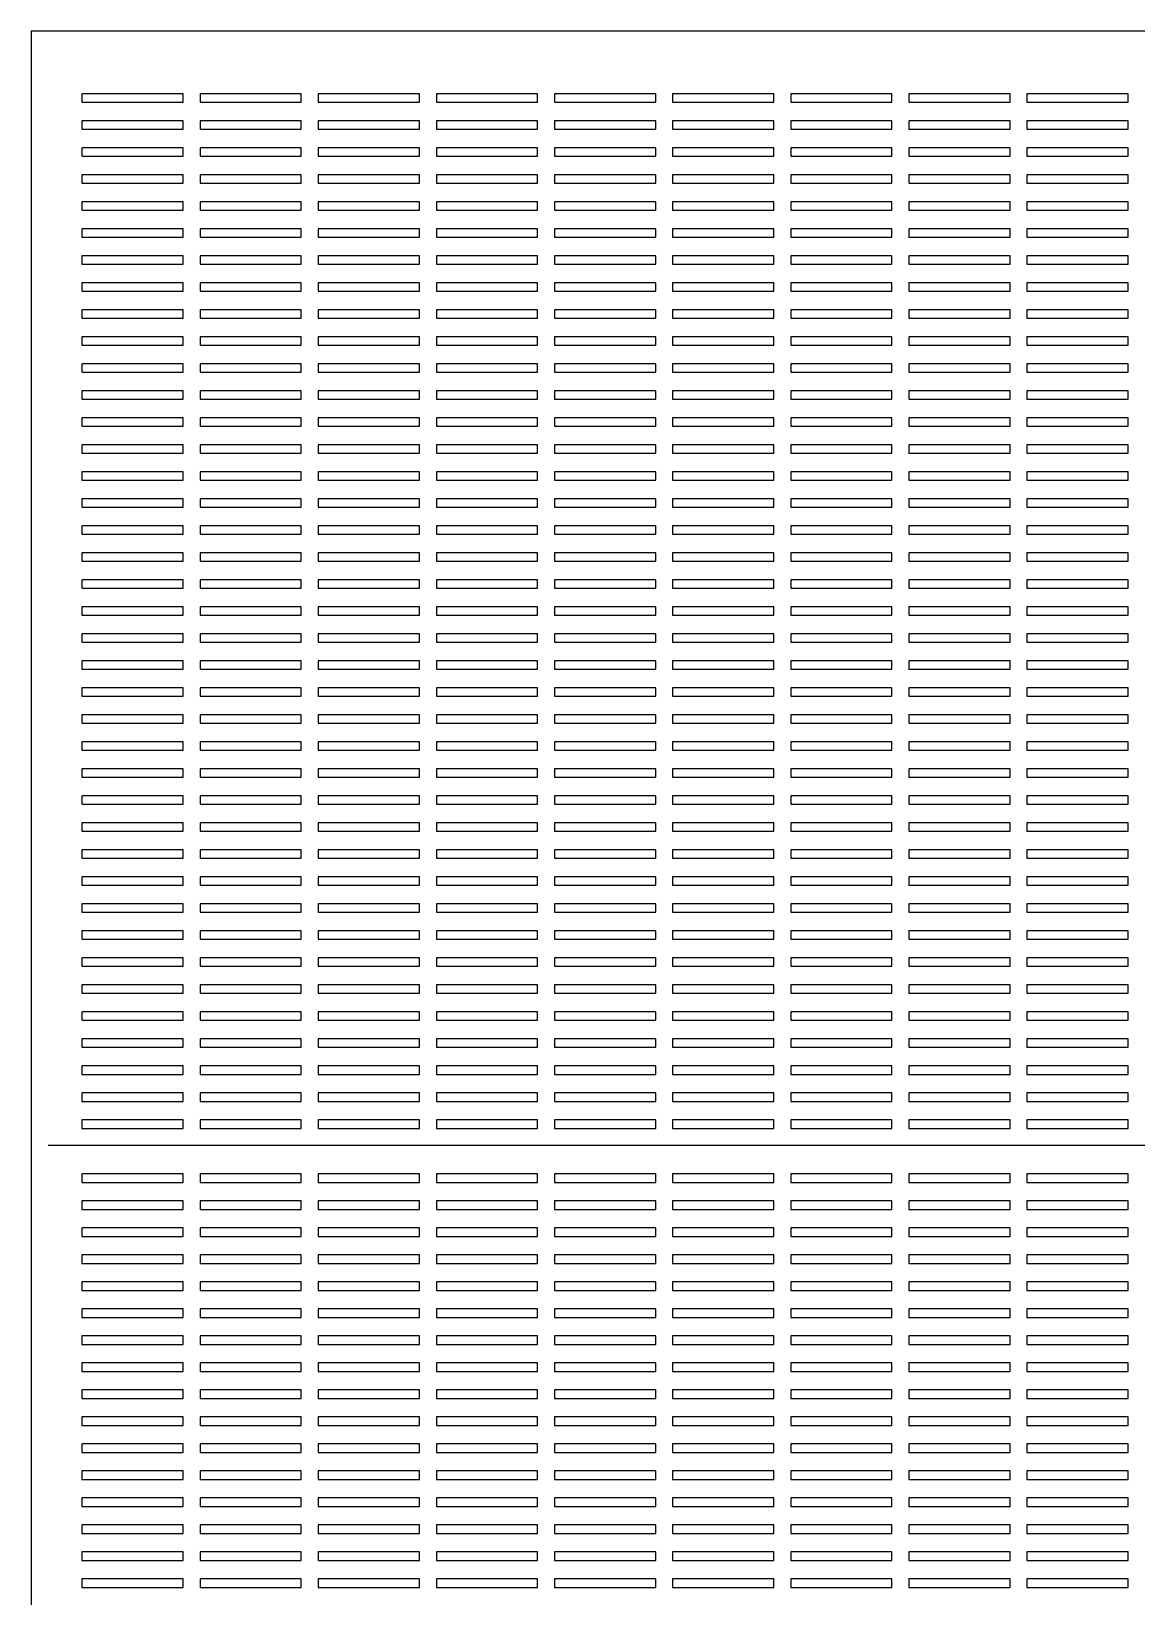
# Model space of a CAD drawing. Header units: metres. Extents: x 435451 to 436291, y 6356236 to 6357156.
# Drawn here: x 435450.7 to 435778.2, y 6356692.2 to 6357156 of the extents above; entities that cross this region are included whole.
import ezdxf

# ---------------------------------------------------------------- set-up
doc = ezdxf.new("R2010")
doc.units = ezdxf.units.M

msp = doc.modelspace()

# ---------------------------------------------------------------- linework, layer by layer
at = {"layer": 'CLOTURE'}
msp.add_lwpolyline([(435450.7, 6356496), (436110.7, 6356496), (436110.7, 6357156), (435450.7, 6357156)], close=True, dxfattribs=at)
at = {"layer": 'PISTE_ACCES'}
msp.add_line((435455.7, 6356826), (436105.7, 6356826), dxfattribs=at)
at = {"layer": 'TABLES_PV'}
for points in [[(435465.7, 6357135), (435495.7, 6357135), (435495.7, 6357137.5), (435465.7, 6357137.5)], [(435500.7, 6357135), (435530.7, 6357135), (435530.7, 6357137.5), (435500.7, 6357137.5)], [(435535.7, 6357135), (435565.7, 6357135), (435565.7, 6357137.5), (435535.7, 6357137.5)], [(435570.7, 6357135), (435600.7, 6357135), (435600.7, 6357137.5), (435570.7, 6357137.5)], [(435605.7, 6357135), (435635.7, 6357135), (435635.7, 6357137.5), (435605.7, 6357137.5)], [(435640.7, 6357135), (435670.7, 6357135), (435670.7, 6357137.5), (435640.7, 6357137.5)], [(435675.7, 6357135), (435705.7, 6357135), (435705.7, 6357137.5), (435675.7, 6357137.5)], [(435710.7, 6357135), (435740.7, 6357135), (435740.7, 6357137.5), (435710.7, 6357137.5)], [(435745.7, 6357135), (435775.7, 6357135), (435775.7, 6357137.5), (435745.7, 6357137.5)], [(435465.7, 6357127), (435495.7, 6357127), (435495.7, 6357129.5), (435465.7, 6357129.5)], [(435500.7, 6357127), (435530.7, 6357127), (435530.7, 6357129.5), (435500.7, 6357129.5)], [(435535.7, 6357127), (435565.7, 6357127), (435565.7, 6357129.5), (435535.7, 6357129.5)], [(435570.7, 6357127), (435600.7, 6357127), (435600.7, 6357129.5), (435570.7, 6357129.5)], [(435605.7, 6357127), (435635.7, 6357127), (435635.7, 6357129.5), (435605.7, 6357129.5)], [(435640.7, 6357127), (435670.7, 6357127), (435670.7, 6357129.5), (435640.7, 6357129.5)], [(435675.7, 6357127), (435705.7, 6357127), (435705.7, 6357129.5), (435675.7, 6357129.5)], [(435710.7, 6357127), (435740.7, 6357127), (435740.7, 6357129.5), (435710.7, 6357129.5)], [(435745.7, 6357127), (435775.7, 6357127), (435775.7, 6357129.5), (435745.7, 6357129.5)], [(435465.7, 6357119), (435495.7, 6357119), (435495.7, 6357121.5), (435465.7, 6357121.5)], [(435500.7, 6357119), (435530.7, 6357119), (435530.7, 6357121.5), (435500.7, 6357121.5)], [(435535.7, 6357119), (435565.7, 6357119), (435565.7, 6357121.5), (435535.7, 6357121.5)], [(435570.7, 6357119), (435600.7, 6357119), (435600.7, 6357121.5), (435570.7, 6357121.5)], [(435605.7, 6357119), (435635.7, 6357119), (435635.7, 6357121.5), (435605.7, 6357121.5)], [(435640.7, 6357119), (435670.7, 6357119), (435670.7, 6357121.5), (435640.7, 6357121.5)], [(435675.7, 6357119), (435705.7, 6357119), (435705.7, 6357121.5), (435675.7, 6357121.5)], [(435710.7, 6357119), (435740.7, 6357119), (435740.7, 6357121.5), (435710.7, 6357121.5)], [(435745.7, 6357119), (435775.7, 6357119), (435775.7, 6357121.5), (435745.7, 6357121.5)], [(435465.7, 6357111), (435495.7, 6357111), (435495.7, 6357113.5), (435465.7, 6357113.5)], [(435500.7, 6357111), (435530.7, 6357111), (435530.7, 6357113.5), (435500.7, 6357113.5)], [(435535.7, 6357111), (435565.7, 6357111), (435565.7, 6357113.5), (435535.7, 6357113.5)], [(435570.7, 6357111), (435600.7, 6357111), (435600.7, 6357113.5), (435570.7, 6357113.5)], [(435605.7, 6357111), (435635.7, 6357111), (435635.7, 6357113.5), (435605.7, 6357113.5)], [(435640.7, 6357111), (435670.7, 6357111), (435670.7, 6357113.5), (435640.7, 6357113.5)], [(435675.7, 6357111), (435705.7, 6357111), (435705.7, 6357113.5), (435675.7, 6357113.5)], [(435710.7, 6357111), (435740.7, 6357111), (435740.7, 6357113.5), (435710.7, 6357113.5)], [(435745.7, 6357111), (435775.7, 6357111), (435775.7, 6357113.5), (435745.7, 6357113.5)], [(435465.7, 6357103), (435495.7, 6357103), (435495.7, 6357105.5), (435465.7, 6357105.5)], [(435500.7, 6357103), (435530.7, 6357103), (435530.7, 6357105.5), (435500.7, 6357105.5)], [(435535.7, 6357103), (435565.7, 6357103), (435565.7, 6357105.5), (435535.7, 6357105.5)], [(435570.7, 6357103), (435600.7, 6357103), (435600.7, 6357105.5), (435570.7, 6357105.5)], [(435605.7, 6357103), (435635.7, 6357103), (435635.7, 6357105.5), (435605.7, 6357105.5)], [(435640.7, 6357103), (435670.7, 6357103), (435670.7, 6357105.5), (435640.7, 6357105.5)], [(435675.7, 6357103), (435705.7, 6357103), (435705.7, 6357105.5), (435675.7, 6357105.5)], [(435710.7, 6357103), (435740.7, 6357103), (435740.7, 6357105.5), (435710.7, 6357105.5)], [(435745.7, 6357103), (435775.7, 6357103), (435775.7, 6357105.5), (435745.7, 6357105.5)], [(435465.7, 6357095), (435495.7, 6357095), (435495.7, 6357097.5), (435465.7, 6357097.5)], [(435500.7, 6357095), (435530.7, 6357095), (435530.7, 6357097.5), (435500.7, 6357097.5)], [(435535.7, 6357095), (435565.7, 6357095), (435565.7, 6357097.5), (435535.7, 6357097.5)], [(435570.7, 6357095), (435600.7, 6357095), (435600.7, 6357097.5), (435570.7, 6357097.5)], [(435605.7, 6357095), (435635.7, 6357095), (435635.7, 6357097.5), (435605.7, 6357097.5)], [(435640.7, 6357095), (435670.7, 6357095), (435670.7, 6357097.5), (435640.7, 6357097.5)], [(435675.7, 6357095), (435705.7, 6357095), (435705.7, 6357097.5), (435675.7, 6357097.5)], [(435710.7, 6357095), (435740.7, 6357095), (435740.7, 6357097.5), (435710.7, 6357097.5)], [(435745.7, 6357095), (435775.7, 6357095), (435775.7, 6357097.5), (435745.7, 6357097.5)], [(435465.7, 6357087), (435495.7, 6357087), (435495.7, 6357089.5), (435465.7, 6357089.5)], [(435500.7, 6357087), (435530.7, 6357087), (435530.7, 6357089.5), (435500.7, 6357089.5)], [(435535.7, 6357087), (435565.7, 6357087), (435565.7, 6357089.5), (435535.7, 6357089.5)], [(435570.7, 6357087), (435600.7, 6357087), (435600.7, 6357089.5), (435570.7, 6357089.5)], [(435605.7, 6357087), (435635.7, 6357087), (435635.7, 6357089.5), (435605.7, 6357089.5)], [(435640.7, 6357087), (435670.7, 6357087), (435670.7, 6357089.5), (435640.7, 6357089.5)], [(435675.7, 6357087), (435705.7, 6357087), (435705.7, 6357089.5), (435675.7, 6357089.5)], [(435710.7, 6357087), (435740.7, 6357087), (435740.7, 6357089.5), (435710.7, 6357089.5)], [(435745.7, 6357087), (435775.7, 6357087), (435775.7, 6357089.5), (435745.7, 6357089.5)], [(435465.7, 6357079), (435495.7, 6357079), (435495.7, 6357081.5), (435465.7, 6357081.5)], [(435500.7, 6357079), (435530.7, 6357079), (435530.7, 6357081.5), (435500.7, 6357081.5)], [(435535.7, 6357079), (435565.7, 6357079), (435565.7, 6357081.5), (435535.7, 6357081.5)], [(435570.7, 6357079), (435600.7, 6357079), (435600.7, 6357081.5), (435570.7, 6357081.5)], [(435605.7, 6357079), (435635.7, 6357079), (435635.7, 6357081.5), (435605.7, 6357081.5)], [(435640.7, 6357079), (435670.7, 6357079), (435670.7, 6357081.5), (435640.7, 6357081.5)], [(435675.7, 6357079), (435705.7, 6357079), (435705.7, 6357081.5), (435675.7, 6357081.5)], [(435710.7, 6357079), (435740.7, 6357079), (435740.7, 6357081.5), (435710.7, 6357081.5)], [(435745.7, 6357079), (435775.7, 6357079), (435775.7, 6357081.5), (435745.7, 6357081.5)], [(435465.7, 6357071), (435495.7, 6357071), (435495.7, 6357073.5), (435465.7, 6357073.5)], [(435500.7, 6357071), (435530.7, 6357071), (435530.7, 6357073.5), (435500.7, 6357073.5)], [(435535.7, 6357071), (435565.7, 6357071), (435565.7, 6357073.5), (435535.7, 6357073.5)], [(435570.7, 6357071), (435600.7, 6357071), (435600.7, 6357073.5), (435570.7, 6357073.5)], [(435605.7, 6357071), (435635.7, 6357071), (435635.7, 6357073.5), (435605.7, 6357073.5)], [(435640.7, 6357071), (435670.7, 6357071), (435670.7, 6357073.5), (435640.7, 6357073.5)], [(435675.7, 6357071), (435705.7, 6357071), (435705.7, 6357073.5), (435675.7, 6357073.5)], [(435710.7, 6357071), (435740.7, 6357071), (435740.7, 6357073.5), (435710.7, 6357073.5)], [(435745.7, 6357071), (435775.7, 6357071), (435775.7, 6357073.5), (435745.7, 6357073.5)], [(435465.7, 6357063), (435495.7, 6357063), (435495.7, 6357065.5), (435465.7, 6357065.5)], [(435500.7, 6357063), (435530.7, 6357063), (435530.7, 6357065.5), (435500.7, 6357065.5)], [(435535.7, 6357063), (435565.7, 6357063), (435565.7, 6357065.5), (435535.7, 6357065.5)], [(435570.7, 6357063), (435600.7, 6357063), (435600.7, 6357065.5), (435570.7, 6357065.5)], [(435605.7, 6357063), (435635.7, 6357063), (435635.7, 6357065.5), (435605.7, 6357065.5)], [(435640.7, 6357063), (435670.7, 6357063), (435670.7, 6357065.5), (435640.7, 6357065.5)], [(435675.7, 6357063), (435705.7, 6357063), (435705.7, 6357065.5), (435675.7, 6357065.5)], [(435710.7, 6357063), (435740.7, 6357063), (435740.7, 6357065.5), (435710.7, 6357065.5)], [(435745.7, 6357063), (435775.7, 6357063), (435775.7, 6357065.5), (435745.7, 6357065.5)], [(435465.7, 6357055), (435495.7, 6357055), (435495.7, 6357057.5), (435465.7, 6357057.5)], [(435500.7, 6357055), (435530.7, 6357055), (435530.7, 6357057.5), (435500.7, 6357057.5)], [(435535.7, 6357055), (435565.7, 6357055), (435565.7, 6357057.5), (435535.7, 6357057.5)], [(435570.7, 6357055), (435600.7, 6357055), (435600.7, 6357057.5), (435570.7, 6357057.5)], [(435605.7, 6357055), (435635.7, 6357055), (435635.7, 6357057.5), (435605.7, 6357057.5)], [(435640.7, 6357055), (435670.7, 6357055), (435670.7, 6357057.5), (435640.7, 6357057.5)], [(435675.7, 6357055), (435705.7, 6357055), (435705.7, 6357057.5), (435675.7, 6357057.5)], [(435710.7, 6357055), (435740.7, 6357055), (435740.7, 6357057.5), (435710.7, 6357057.5)], [(435745.7, 6357055), (435775.7, 6357055), (435775.7, 6357057.5), (435745.7, 6357057.5)], [(435465.7, 6357047), (435495.7, 6357047), (435495.7, 6357049.5), (435465.7, 6357049.5)], [(435500.7, 6357047), (435530.7, 6357047), (435530.7, 6357049.5), (435500.7, 6357049.5)], [(435535.7, 6357047), (435565.7, 6357047), (435565.7, 6357049.5), (435535.7, 6357049.5)], [(435570.7, 6357047), (435600.7, 6357047), (435600.7, 6357049.5), (435570.7, 6357049.5)], [(435605.7, 6357047), (435635.7, 6357047), (435635.7, 6357049.5), (435605.7, 6357049.5)], [(435640.7, 6357047), (435670.7, 6357047), (435670.7, 6357049.5), (435640.7, 6357049.5)], [(435675.7, 6357047), (435705.7, 6357047), (435705.7, 6357049.5), (435675.7, 6357049.5)], [(435710.7, 6357047), (435740.7, 6357047), (435740.7, 6357049.5), (435710.7, 6357049.5)], [(435745.7, 6357047), (435775.7, 6357047), (435775.7, 6357049.5), (435745.7, 6357049.5)], [(435465.7, 6357039), (435495.7, 6357039), (435495.7, 6357041.5), (435465.7, 6357041.5)], [(435500.7, 6357039), (435530.7, 6357039), (435530.7, 6357041.5), (435500.7, 6357041.5)], [(435535.7, 6357039), (435565.7, 6357039), (435565.7, 6357041.5), (435535.7, 6357041.5)], [(435570.7, 6357039), (435600.7, 6357039), (435600.7, 6357041.5), (435570.7, 6357041.5)], [(435605.7, 6357039), (435635.7, 6357039), (435635.7, 6357041.5), (435605.7, 6357041.5)], [(435640.7, 6357039), (435670.7, 6357039), (435670.7, 6357041.5), (435640.7, 6357041.5)], [(435675.7, 6357039), (435705.7, 6357039), (435705.7, 6357041.5), (435675.7, 6357041.5)], [(435710.7, 6357039), (435740.7, 6357039), (435740.7, 6357041.5), (435710.7, 6357041.5)], [(435745.7, 6357039), (435775.7, 6357039), (435775.7, 6357041.5), (435745.7, 6357041.5)], [(435465.7, 6357031), (435495.7, 6357031), (435495.7, 6357033.5), (435465.7, 6357033.5)], [(435500.7, 6357031), (435530.7, 6357031), (435530.7, 6357033.5), (435500.7, 6357033.5)], [(435535.7, 6357031), (435565.7, 6357031), (435565.7, 6357033.5), (435535.7, 6357033.5)], [(435570.7, 6357031), (435600.7, 6357031), (435600.7, 6357033.5), (435570.7, 6357033.5)], [(435605.7, 6357031), (435635.7, 6357031), (435635.7, 6357033.5), (435605.7, 6357033.5)], [(435640.7, 6357031), (435670.7, 6357031), (435670.7, 6357033.5), (435640.7, 6357033.5)], [(435675.7, 6357031), (435705.7, 6357031), (435705.7, 6357033.5), (435675.7, 6357033.5)], [(435710.7, 6357031), (435740.7, 6357031), (435740.7, 6357033.5), (435710.7, 6357033.5)], [(435745.7, 6357031), (435775.7, 6357031), (435775.7, 6357033.5), (435745.7, 6357033.5)], [(435465.7, 6357023), (435495.7, 6357023), (435495.7, 6357025.5), (435465.7, 6357025.5)], [(435500.7, 6357023), (435530.7, 6357023), (435530.7, 6357025.5), (435500.7, 6357025.5)], [(435535.7, 6357023), (435565.7, 6357023), (435565.7, 6357025.5), (435535.7, 6357025.5)], [(435570.7, 6357023), (435600.7, 6357023), (435600.7, 6357025.5), (435570.7, 6357025.5)], [(435605.7, 6357023), (435635.7, 6357023), (435635.7, 6357025.5), (435605.7, 6357025.5)], [(435640.7, 6357023), (435670.7, 6357023), (435670.7, 6357025.5), (435640.7, 6357025.5)], [(435675.7, 6357023), (435705.7, 6357023), (435705.7, 6357025.5), (435675.7, 6357025.5)], [(435710.7, 6357023), (435740.7, 6357023), (435740.7, 6357025.5), (435710.7, 6357025.5)], [(435745.7, 6357023), (435775.7, 6357023), (435775.7, 6357025.5), (435745.7, 6357025.5)], [(435465.7, 6357015), (435495.7, 6357015), (435495.7, 6357017.5), (435465.7, 6357017.5)], [(435500.7, 6357015), (435530.7, 6357015), (435530.7, 6357017.5), (435500.7, 6357017.5)], [(435535.7, 6357015), (435565.7, 6357015), (435565.7, 6357017.5), (435535.7, 6357017.5)], [(435570.7, 6357015), (435600.7, 6357015), (435600.7, 6357017.5), (435570.7, 6357017.5)], [(435605.7, 6357015), (435635.7, 6357015), (435635.7, 6357017.5), (435605.7, 6357017.5)], [(435640.7, 6357015), (435670.7, 6357015), (435670.7, 6357017.5), (435640.7, 6357017.5)], [(435675.7, 6357015), (435705.7, 6357015), (435705.7, 6357017.5), (435675.7, 6357017.5)], [(435710.7, 6357015), (435740.7, 6357015), (435740.7, 6357017.5), (435710.7, 6357017.5)], [(435745.7, 6357015), (435775.7, 6357015), (435775.7, 6357017.5), (435745.7, 6357017.5)], [(435465.7, 6357007), (435495.7, 6357007), (435495.7, 6357009.5), (435465.7, 6357009.5)], [(435500.7, 6357007), (435530.7, 6357007), (435530.7, 6357009.5), (435500.7, 6357009.5)], [(435535.7, 6357007), (435565.7, 6357007), (435565.7, 6357009.5), (435535.7, 6357009.5)], [(435570.7, 6357007), (435600.7, 6357007), (435600.7, 6357009.5), (435570.7, 6357009.5)], [(435605.7, 6357007), (435635.7, 6357007), (435635.7, 6357009.5), (435605.7, 6357009.5)], [(435640.7, 6357007), (435670.7, 6357007), (435670.7, 6357009.5), (435640.7, 6357009.5)], [(435675.7, 6357007), (435705.7, 6357007), (435705.7, 6357009.5), (435675.7, 6357009.5)], [(435710.7, 6357007), (435740.7, 6357007), (435740.7, 6357009.5), (435710.7, 6357009.5)], [(435745.7, 6357007), (435775.7, 6357007), (435775.7, 6357009.5), (435745.7, 6357009.5)], [(435465.7, 6356999), (435495.7, 6356999), (435495.7, 6357001.5), (435465.7, 6357001.5)], [(435500.7, 6356999), (435530.7, 6356999), (435530.7, 6357001.5), (435500.7, 6357001.5)], [(435535.7, 6356999), (435565.7, 6356999), (435565.7, 6357001.5), (435535.7, 6357001.5)], [(435570.7, 6356999), (435600.7, 6356999), (435600.7, 6357001.5), (435570.7, 6357001.5)], [(435605.7, 6356999), (435635.7, 6356999), (435635.7, 6357001.5), (435605.7, 6357001.5)], [(435640.7, 6356999), (435670.7, 6356999), (435670.7, 6357001.5), (435640.7, 6357001.5)], [(435675.7, 6356999), (435705.7, 6356999), (435705.7, 6357001.5), (435675.7, 6357001.5)], [(435710.7, 6356999), (435740.7, 6356999), (435740.7, 6357001.5), (435710.7, 6357001.5)], [(435745.7, 6356999), (435775.7, 6356999), (435775.7, 6357001.5), (435745.7, 6357001.5)], [(435465.7, 6356991), (435495.7, 6356991), (435495.7, 6356993.5), (435465.7, 6356993.5)], [(435500.7, 6356991), (435530.7, 6356991), (435530.7, 6356993.5), (435500.7, 6356993.5)], [(435535.7, 6356991), (435565.7, 6356991), (435565.7, 6356993.5), (435535.7, 6356993.5)], [(435570.7, 6356991), (435600.7, 6356991), (435600.7, 6356993.5), (435570.7, 6356993.5)], [(435605.7, 6356991), (435635.7, 6356991), (435635.7, 6356993.5), (435605.7, 6356993.5)], [(435640.7, 6356991), (435670.7, 6356991), (435670.7, 6356993.5), (435640.7, 6356993.5)], [(435675.7, 6356991), (435705.7, 6356991), (435705.7, 6356993.5), (435675.7, 6356993.5)], [(435710.7, 6356991), (435740.7, 6356991), (435740.7, 6356993.5), (435710.7, 6356993.5)], [(435745.7, 6356991), (435775.7, 6356991), (435775.7, 6356993.5), (435745.7, 6356993.5)], [(435465.7, 6356983), (435495.7, 6356983), (435495.7, 6356985.5), (435465.7, 6356985.5)], [(435500.7, 6356983), (435530.7, 6356983), (435530.7, 6356985.5), (435500.7, 6356985.5)], [(435535.7, 6356983), (435565.7, 6356983), (435565.7, 6356985.5), (435535.7, 6356985.5)], [(435570.7, 6356983), (435600.7, 6356983), (435600.7, 6356985.5), (435570.7, 6356985.5)], [(435605.7, 6356983), (435635.7, 6356983), (435635.7, 6356985.5), (435605.7, 6356985.5)], [(435640.7, 6356983), (435670.7, 6356983), (435670.7, 6356985.5), (435640.7, 6356985.5)], [(435675.7, 6356983), (435705.7, 6356983), (435705.7, 6356985.5), (435675.7, 6356985.5)], [(435710.7, 6356983), (435740.7, 6356983), (435740.7, 6356985.5), (435710.7, 6356985.5)], [(435745.7, 6356983), (435775.7, 6356983), (435775.7, 6356985.5), (435745.7, 6356985.5)], [(435465.7, 6356975), (435495.7, 6356975), (435495.7, 6356977.5), (435465.7, 6356977.5)], [(435500.7, 6356975), (435530.7, 6356975), (435530.7, 6356977.5), (435500.7, 6356977.5)], [(435535.7, 6356975), (435565.7, 6356975), (435565.7, 6356977.5), (435535.7, 6356977.5)], [(435570.7, 6356975), (435600.7, 6356975), (435600.7, 6356977.5), (435570.7, 6356977.5)], [(435605.7, 6356975), (435635.7, 6356975), (435635.7, 6356977.5), (435605.7, 6356977.5)], [(435640.7, 6356975), (435670.7, 6356975), (435670.7, 6356977.5), (435640.7, 6356977.5)], [(435675.7, 6356975), (435705.7, 6356975), (435705.7, 6356977.5), (435675.7, 6356977.5)], [(435710.7, 6356975), (435740.7, 6356975), (435740.7, 6356977.5), (435710.7, 6356977.5)], [(435745.7, 6356975), (435775.7, 6356975), (435775.7, 6356977.5), (435745.7, 6356977.5)], [(435465.7, 6356967), (435495.7, 6356967), (435495.7, 6356969.5), (435465.7, 6356969.5)], [(435500.7, 6356967), (435530.7, 6356967), (435530.7, 6356969.5), (435500.7, 6356969.5)], [(435535.7, 6356967), (435565.7, 6356967), (435565.7, 6356969.5), (435535.7, 6356969.5)], [(435570.7, 6356967), (435600.7, 6356967), (435600.7, 6356969.5), (435570.7, 6356969.5)], [(435605.7, 6356967), (435635.7, 6356967), (435635.7, 6356969.5), (435605.7, 6356969.5)], [(435640.7, 6356967), (435670.7, 6356967), (435670.7, 6356969.5), (435640.7, 6356969.5)], [(435675.7, 6356967), (435705.7, 6356967), (435705.7, 6356969.5), (435675.7, 6356969.5)], [(435710.7, 6356967), (435740.7, 6356967), (435740.7, 6356969.5), (435710.7, 6356969.5)], [(435745.7, 6356967), (435775.7, 6356967), (435775.7, 6356969.5), (435745.7, 6356969.5)], [(435465.7, 6356959), (435495.7, 6356959), (435495.7, 6356961.5), (435465.7, 6356961.5)], [(435500.7, 6356959), (435530.7, 6356959), (435530.7, 6356961.5), (435500.7, 6356961.5)], [(435535.7, 6356959), (435565.7, 6356959), (435565.7, 6356961.5), (435535.7, 6356961.5)], [(435570.7, 6356959), (435600.7, 6356959), (435600.7, 6356961.5), (435570.7, 6356961.5)], [(435605.7, 6356959), (435635.7, 6356959), (435635.7, 6356961.5), (435605.7, 6356961.5)], [(435640.7, 6356959), (435670.7, 6356959), (435670.7, 6356961.5), (435640.7, 6356961.5)], [(435675.7, 6356959), (435705.7, 6356959), (435705.7, 6356961.5), (435675.7, 6356961.5)], [(435710.7, 6356959), (435740.7, 6356959), (435740.7, 6356961.5), (435710.7, 6356961.5)], [(435745.7, 6356959), (435775.7, 6356959), (435775.7, 6356961.5), (435745.7, 6356961.5)], [(435465.7, 6356951), (435495.7, 6356951), (435495.7, 6356953.5), (435465.7, 6356953.5)], [(435500.7, 6356951), (435530.7, 6356951), (435530.7, 6356953.5), (435500.7, 6356953.5)], [(435535.7, 6356951), (435565.7, 6356951), (435565.7, 6356953.5), (435535.7, 6356953.5)], [(435570.7, 6356951), (435600.7, 6356951), (435600.7, 6356953.5), (435570.7, 6356953.5)], [(435605.7, 6356951), (435635.7, 6356951), (435635.7, 6356953.5), (435605.7, 6356953.5)], [(435640.7, 6356951), (435670.7, 6356951), (435670.7, 6356953.5), (435640.7, 6356953.5)], [(435675.7, 6356951), (435705.7, 6356951), (435705.7, 6356953.5), (435675.7, 6356953.5)], [(435710.7, 6356951), (435740.7, 6356951), (435740.7, 6356953.5), (435710.7, 6356953.5)], [(435745.7, 6356951), (435775.7, 6356951), (435775.7, 6356953.5), (435745.7, 6356953.5)], [(435465.7, 6356943), (435495.7, 6356943), (435495.7, 6356945.5), (435465.7, 6356945.5)], [(435500.7, 6356943), (435530.7, 6356943), (435530.7, 6356945.5), (435500.7, 6356945.5)], [(435535.7, 6356943), (435565.7, 6356943), (435565.7, 6356945.5), (435535.7, 6356945.5)], [(435570.7, 6356943), (435600.7, 6356943), (435600.7, 6356945.5), (435570.7, 6356945.5)], [(435605.7, 6356943), (435635.7, 6356943), (435635.7, 6356945.5), (435605.7, 6356945.5)], [(435640.7, 6356943), (435670.7, 6356943), (435670.7, 6356945.5), (435640.7, 6356945.5)], [(435675.7, 6356943), (435705.7, 6356943), (435705.7, 6356945.5), (435675.7, 6356945.5)], [(435710.7, 6356943), (435740.7, 6356943), (435740.7, 6356945.5), (435710.7, 6356945.5)], [(435745.7, 6356943), (435775.7, 6356943), (435775.7, 6356945.5), (435745.7, 6356945.5)], [(435465.7, 6356935), (435495.7, 6356935), (435495.7, 6356937.5), (435465.7, 6356937.5)], [(435500.7, 6356935), (435530.7, 6356935), (435530.7, 6356937.5), (435500.7, 6356937.5)], [(435535.7, 6356935), (435565.7, 6356935), (435565.7, 6356937.5), (435535.7, 6356937.5)], [(435570.7, 6356935), (435600.7, 6356935), (435600.7, 6356937.5), (435570.7, 6356937.5)], [(435605.7, 6356935), (435635.7, 6356935), (435635.7, 6356937.5), (435605.7, 6356937.5)], [(435640.7, 6356935), (435670.7, 6356935), (435670.7, 6356937.5), (435640.7, 6356937.5)], [(435675.7, 6356935), (435705.7, 6356935), (435705.7, 6356937.5), (435675.7, 6356937.5)], [(435710.7, 6356935), (435740.7, 6356935), (435740.7, 6356937.5), (435710.7, 6356937.5)], [(435745.7, 6356935), (435775.7, 6356935), (435775.7, 6356937.5), (435745.7, 6356937.5)], [(435465.7, 6356927), (435495.7, 6356927), (435495.7, 6356929.5), (435465.7, 6356929.5)], [(435500.7, 6356927), (435530.7, 6356927), (435530.7, 6356929.5), (435500.7, 6356929.5)], [(435535.7, 6356927), (435565.7, 6356927), (435565.7, 6356929.5), (435535.7, 6356929.5)], [(435570.7, 6356927), (435600.7, 6356927), (435600.7, 6356929.5), (435570.7, 6356929.5)], [(435605.7, 6356927), (435635.7, 6356927), (435635.7, 6356929.5), (435605.7, 6356929.5)], [(435640.7, 6356927), (435670.7, 6356927), (435670.7, 6356929.5), (435640.7, 6356929.5)], [(435675.7, 6356927), (435705.7, 6356927), (435705.7, 6356929.5), (435675.7, 6356929.5)], [(435710.7, 6356927), (435740.7, 6356927), (435740.7, 6356929.5), (435710.7, 6356929.5)], [(435745.7, 6356927), (435775.7, 6356927), (435775.7, 6356929.5), (435745.7, 6356929.5)], [(435465.7, 6356919), (435495.7, 6356919), (435495.7, 6356921.5), (435465.7, 6356921.5)], [(435500.7, 6356919), (435530.7, 6356919), (435530.7, 6356921.5), (435500.7, 6356921.5)], [(435535.7, 6356919), (435565.7, 6356919), (435565.7, 6356921.5), (435535.7, 6356921.5)], [(435570.7, 6356919), (435600.7, 6356919), (435600.7, 6356921.5), (435570.7, 6356921.5)], [(435605.7, 6356919), (435635.7, 6356919), (435635.7, 6356921.5), (435605.7, 6356921.5)], [(435640.7, 6356919), (435670.7, 6356919), (435670.7, 6356921.5), (435640.7, 6356921.5)], [(435675.7, 6356919), (435705.7, 6356919), (435705.7, 6356921.5), (435675.7, 6356921.5)], [(435710.7, 6356919), (435740.7, 6356919), (435740.7, 6356921.5), (435710.7, 6356921.5)], [(435745.7, 6356919), (435775.7, 6356919), (435775.7, 6356921.5), (435745.7, 6356921.5)], [(435465.7, 6356911), (435495.7, 6356911), (435495.7, 6356913.5), (435465.7, 6356913.5)], [(435500.7, 6356911), (435530.7, 6356911), (435530.7, 6356913.5), (435500.7, 6356913.5)], [(435535.7, 6356911), (435565.7, 6356911), (435565.7, 6356913.5), (435535.7, 6356913.5)], [(435570.7, 6356911), (435600.7, 6356911), (435600.7, 6356913.5), (435570.7, 6356913.5)], [(435605.7, 6356911), (435635.7, 6356911), (435635.7, 6356913.5), (435605.7, 6356913.5)], [(435640.7, 6356911), (435670.7, 6356911), (435670.7, 6356913.5), (435640.7, 6356913.5)], [(435675.7, 6356911), (435705.7, 6356911), (435705.7, 6356913.5), (435675.7, 6356913.5)], [(435710.7, 6356911), (435740.7, 6356911), (435740.7, 6356913.5), (435710.7, 6356913.5)], [(435745.7, 6356911), (435775.7, 6356911), (435775.7, 6356913.5), (435745.7, 6356913.5)], [(435465.7, 6356903), (435495.7, 6356903), (435495.7, 6356905.5), (435465.7, 6356905.5)], [(435500.7, 6356903), (435530.7, 6356903), (435530.7, 6356905.5), (435500.7, 6356905.5)], [(435535.7, 6356903), (435565.7, 6356903), (435565.7, 6356905.5), (435535.7, 6356905.5)], [(435570.7, 6356903), (435600.7, 6356903), (435600.7, 6356905.5), (435570.7, 6356905.5)], [(435605.7, 6356903), (435635.7, 6356903), (435635.7, 6356905.5), (435605.7, 6356905.5)], [(435640.7, 6356903), (435670.7, 6356903), (435670.7, 6356905.5), (435640.7, 6356905.5)], [(435675.7, 6356903), (435705.7, 6356903), (435705.7, 6356905.5), (435675.7, 6356905.5)], [(435710.7, 6356903), (435740.7, 6356903), (435740.7, 6356905.5), (435710.7, 6356905.5)], [(435745.7, 6356903), (435775.7, 6356903), (435775.7, 6356905.5), (435745.7, 6356905.5)], [(435465.7, 6356895), (435495.7, 6356895), (435495.7, 6356897.5), (435465.7, 6356897.5)], [(435500.7, 6356895), (435530.7, 6356895), (435530.7, 6356897.5), (435500.7, 6356897.5)], [(435535.7, 6356895), (435565.7, 6356895), (435565.7, 6356897.5), (435535.7, 6356897.5)], [(435570.7, 6356895), (435600.7, 6356895), (435600.7, 6356897.5), (435570.7, 6356897.5)], [(435605.7, 6356895), (435635.7, 6356895), (435635.7, 6356897.5), (435605.7, 6356897.5)], [(435640.7, 6356895), (435670.7, 6356895), (435670.7, 6356897.5), (435640.7, 6356897.5)], [(435675.7, 6356895), (435705.7, 6356895), (435705.7, 6356897.5), (435675.7, 6356897.5)], [(435710.7, 6356895), (435740.7, 6356895), (435740.7, 6356897.5), (435710.7, 6356897.5)], [(435745.7, 6356895), (435775.7, 6356895), (435775.7, 6356897.5), (435745.7, 6356897.5)], [(435465.7, 6356887), (435495.7, 6356887), (435495.7, 6356889.5), (435465.7, 6356889.5)], [(435500.7, 6356887), (435530.7, 6356887), (435530.7, 6356889.5), (435500.7, 6356889.5)], [(435535.7, 6356887), (435565.7, 6356887), (435565.7, 6356889.5), (435535.7, 6356889.5)], [(435570.7, 6356887), (435600.7, 6356887), (435600.7, 6356889.5), (435570.7, 6356889.5)], [(435605.7, 6356887), (435635.7, 6356887), (435635.7, 6356889.5), (435605.7, 6356889.5)], [(435640.7, 6356887), (435670.7, 6356887), (435670.7, 6356889.5), (435640.7, 6356889.5)], [(435675.7, 6356887), (435705.7, 6356887), (435705.7, 6356889.5), (435675.7, 6356889.5)], [(435710.7, 6356887), (435740.7, 6356887), (435740.7, 6356889.5), (435710.7, 6356889.5)], [(435745.7, 6356887), (435775.7, 6356887), (435775.7, 6356889.5), (435745.7, 6356889.5)], [(435465.7, 6356879), (435495.7, 6356879), (435495.7, 6356881.5), (435465.7, 6356881.5)], [(435500.7, 6356879), (435530.7, 6356879), (435530.7, 6356881.5), (435500.7, 6356881.5)], [(435535.7, 6356879), (435565.7, 6356879), (435565.7, 6356881.5), (435535.7, 6356881.5)], [(435570.7, 6356879), (435600.7, 6356879), (435600.7, 6356881.5), (435570.7, 6356881.5)], [(435605.7, 6356879), (435635.7, 6356879), (435635.7, 6356881.5), (435605.7, 6356881.5)], [(435640.7, 6356879), (435670.7, 6356879), (435670.7, 6356881.5), (435640.7, 6356881.5)], [(435675.7, 6356879), (435705.7, 6356879), (435705.7, 6356881.5), (435675.7, 6356881.5)], [(435710.7, 6356879), (435740.7, 6356879), (435740.7, 6356881.5), (435710.7, 6356881.5)], [(435745.7, 6356879), (435775.7, 6356879), (435775.7, 6356881.5), (435745.7, 6356881.5)], [(435465.7, 6356871), (435495.7, 6356871), (435495.7, 6356873.5), (435465.7, 6356873.5)], [(435500.7, 6356871), (435530.7, 6356871), (435530.7, 6356873.5), (435500.7, 6356873.5)], [(435535.7, 6356871), (435565.7, 6356871), (435565.7, 6356873.5), (435535.7, 6356873.5)], [(435570.7, 6356871), (435600.7, 6356871), (435600.7, 6356873.5), (435570.7, 6356873.5)], [(435605.7, 6356871), (435635.7, 6356871), (435635.7, 6356873.5), (435605.7, 6356873.5)], [(435640.7, 6356871), (435670.7, 6356871), (435670.7, 6356873.5), (435640.7, 6356873.5)], [(435675.7, 6356871), (435705.7, 6356871), (435705.7, 6356873.5), (435675.7, 6356873.5)], [(435710.7, 6356871), (435740.7, 6356871), (435740.7, 6356873.5), (435710.7, 6356873.5)], [(435745.7, 6356871), (435775.7, 6356871), (435775.7, 6356873.5), (435745.7, 6356873.5)], [(435465.7, 6356863), (435495.7, 6356863), (435495.7, 6356865.5), (435465.7, 6356865.5)], [(435500.7, 6356863), (435530.7, 6356863), (435530.7, 6356865.5), (435500.7, 6356865.5)], [(435535.7, 6356863), (435565.7, 6356863), (435565.7, 6356865.5), (435535.7, 6356865.5)], [(435570.7, 6356863), (435600.7, 6356863), (435600.7, 6356865.5), (435570.7, 6356865.5)], [(435605.7, 6356863), (435635.7, 6356863), (435635.7, 6356865.5), (435605.7, 6356865.5)], [(435640.7, 6356863), (435670.7, 6356863), (435670.7, 6356865.5), (435640.7, 6356865.5)], [(435675.7, 6356863), (435705.7, 6356863), (435705.7, 6356865.5), (435675.7, 6356865.5)], [(435710.7, 6356863), (435740.7, 6356863), (435740.7, 6356865.5), (435710.7, 6356865.5)], [(435745.7, 6356863), (435775.7, 6356863), (435775.7, 6356865.5), (435745.7, 6356865.5)], [(435465.7, 6356855), (435495.7, 6356855), (435495.7, 6356857.5), (435465.7, 6356857.5)], [(435500.7, 6356855), (435530.7, 6356855), (435530.7, 6356857.5), (435500.7, 6356857.5)], [(435535.7, 6356855), (435565.7, 6356855), (435565.7, 6356857.5), (435535.7, 6356857.5)], [(435570.7, 6356855), (435600.7, 6356855), (435600.7, 6356857.5), (435570.7, 6356857.5)], [(435605.7, 6356855), (435635.7, 6356855), (435635.7, 6356857.5), (435605.7, 6356857.5)], [(435640.7, 6356855), (435670.7, 6356855), (435670.7, 6356857.5), (435640.7, 6356857.5)], [(435675.7, 6356855), (435705.7, 6356855), (435705.7, 6356857.5), (435675.7, 6356857.5)], [(435710.7, 6356855), (435740.7, 6356855), (435740.7, 6356857.5), (435710.7, 6356857.5)], [(435745.7, 6356855), (435775.7, 6356855), (435775.7, 6356857.5), (435745.7, 6356857.5)], [(435465.7, 6356847), (435495.7, 6356847), (435495.7, 6356849.5), (435465.7, 6356849.5)], [(435500.7, 6356847), (435530.7, 6356847), (435530.7, 6356849.5), (435500.7, 6356849.5)], [(435535.7, 6356847), (435565.7, 6356847), (435565.7, 6356849.5), (435535.7, 6356849.5)], [(435570.7, 6356847), (435600.7, 6356847), (435600.7, 6356849.5), (435570.7, 6356849.5)], [(435605.7, 6356847), (435635.7, 6356847), (435635.7, 6356849.5), (435605.7, 6356849.5)], [(435640.7, 6356847), (435670.7, 6356847), (435670.7, 6356849.5), (435640.7, 6356849.5)], [(435675.7, 6356847), (435705.7, 6356847), (435705.7, 6356849.5), (435675.7, 6356849.5)], [(435710.7, 6356847), (435740.7, 6356847), (435740.7, 6356849.5), (435710.7, 6356849.5)], [(435745.7, 6356847), (435775.7, 6356847), (435775.7, 6356849.5), (435745.7, 6356849.5)], [(435465.7, 6356839), (435495.7, 6356839), (435495.7, 6356841.5), (435465.7, 6356841.5)], [(435500.7, 6356839), (435530.7, 6356839), (435530.7, 6356841.5), (435500.7, 6356841.5)], [(435535.7, 6356839), (435565.7, 6356839), (435565.7, 6356841.5), (435535.7, 6356841.5)], [(435570.7, 6356839), (435600.7, 6356839), (435600.7, 6356841.5), (435570.7, 6356841.5)], [(435605.7, 6356839), (435635.7, 6356839), (435635.7, 6356841.5), (435605.7, 6356841.5)], [(435640.7, 6356839), (435670.7, 6356839), (435670.7, 6356841.5), (435640.7, 6356841.5)], [(435675.7, 6356839), (435705.7, 6356839), (435705.7, 6356841.5), (435675.7, 6356841.5)], [(435710.7, 6356839), (435740.7, 6356839), (435740.7, 6356841.5), (435710.7, 6356841.5)], [(435745.7, 6356839), (435775.7, 6356839), (435775.7, 6356841.5), (435745.7, 6356841.5)], [(435465.7, 6356831), (435495.7, 6356831), (435495.7, 6356833.5), (435465.7, 6356833.5)], [(435500.7, 6356831), (435530.7, 6356831), (435530.7, 6356833.5), (435500.7, 6356833.5)], [(435535.7, 6356831), (435565.7, 6356831), (435565.7, 6356833.5), (435535.7, 6356833.5)], [(435570.7, 6356831), (435600.7, 6356831), (435600.7, 6356833.5), (435570.7, 6356833.5)], [(435605.7, 6356831), (435635.7, 6356831), (435635.7, 6356833.5), (435605.7, 6356833.5)], [(435640.7, 6356831), (435670.7, 6356831), (435670.7, 6356833.5), (435640.7, 6356833.5)], [(435675.7, 6356831), (435705.7, 6356831), (435705.7, 6356833.5), (435675.7, 6356833.5)], [(435710.7, 6356831), (435740.7, 6356831), (435740.7, 6356833.5), (435710.7, 6356833.5)], [(435745.7, 6356831), (435775.7, 6356831), (435775.7, 6356833.5), (435745.7, 6356833.5)], [(435465.7, 6356815), (435495.7, 6356815), (435495.7, 6356817.5), (435465.7, 6356817.5)], [(435500.7, 6356815), (435530.7, 6356815), (435530.7, 6356817.5), (435500.7, 6356817.5)], [(435535.7, 6356815), (435565.7, 6356815), (435565.7, 6356817.5), (435535.7, 6356817.5)], [(435570.7, 6356815), (435600.7, 6356815), (435600.7, 6356817.5), (435570.7, 6356817.5)], [(435605.7, 6356815), (435635.7, 6356815), (435635.7, 6356817.5), (435605.7, 6356817.5)], [(435640.7, 6356815), (435670.7, 6356815), (435670.7, 6356817.5), (435640.7, 6356817.5)], [(435675.7, 6356815), (435705.7, 6356815), (435705.7, 6356817.5), (435675.7, 6356817.5)], [(435710.7, 6356815), (435740.7, 6356815), (435740.7, 6356817.5), (435710.7, 6356817.5)], [(435745.7, 6356815), (435775.7, 6356815), (435775.7, 6356817.5), (435745.7, 6356817.5)], [(435465.7, 6356807), (435495.7, 6356807), (435495.7, 6356809.5), (435465.7, 6356809.5)], [(435500.7, 6356807), (435530.7, 6356807), (435530.7, 6356809.5), (435500.7, 6356809.5)], [(435535.7, 6356807), (435565.7, 6356807), (435565.7, 6356809.5), (435535.7, 6356809.5)], [(435570.7, 6356807), (435600.7, 6356807), (435600.7, 6356809.5), (435570.7, 6356809.5)], [(435605.7, 6356807), (435635.7, 6356807), (435635.7, 6356809.5), (435605.7, 6356809.5)], [(435640.7, 6356807), (435670.7, 6356807), (435670.7, 6356809.5), (435640.7, 6356809.5)], [(435675.7, 6356807), (435705.7, 6356807), (435705.7, 6356809.5), (435675.7, 6356809.5)], [(435710.7, 6356807), (435740.7, 6356807), (435740.7, 6356809.5), (435710.7, 6356809.5)], [(435745.7, 6356807), (435775.7, 6356807), (435775.7, 6356809.5), (435745.7, 6356809.5)], [(435465.7, 6356799), (435495.7, 6356799), (435495.7, 6356801.5), (435465.7, 6356801.5)], [(435500.7, 6356799), (435530.7, 6356799), (435530.7, 6356801.5), (435500.7, 6356801.5)], [(435535.7, 6356799), (435565.7, 6356799), (435565.7, 6356801.5), (435535.7, 6356801.5)], [(435570.7, 6356799), (435600.7, 6356799), (435600.7, 6356801.5), (435570.7, 6356801.5)], [(435605.7, 6356799), (435635.7, 6356799), (435635.7, 6356801.5), (435605.7, 6356801.5)], [(435640.7, 6356799), (435670.7, 6356799), (435670.7, 6356801.5), (435640.7, 6356801.5)], [(435675.7, 6356799), (435705.7, 6356799), (435705.7, 6356801.5), (435675.7, 6356801.5)], [(435710.7, 6356799), (435740.7, 6356799), (435740.7, 6356801.5), (435710.7, 6356801.5)], [(435745.7, 6356799), (435775.7, 6356799), (435775.7, 6356801.5), (435745.7, 6356801.5)], [(435465.7, 6356791), (435495.7, 6356791), (435495.7, 6356793.5), (435465.7, 6356793.5)], [(435500.7, 6356791), (435530.7, 6356791), (435530.7, 6356793.5), (435500.7, 6356793.5)], [(435535.7, 6356791), (435565.7, 6356791), (435565.7, 6356793.5), (435535.7, 6356793.5)], [(435570.7, 6356791), (435600.7, 6356791), (435600.7, 6356793.5), (435570.7, 6356793.5)], [(435605.7, 6356791), (435635.7, 6356791), (435635.7, 6356793.5), (435605.7, 6356793.5)], [(435640.7, 6356791), (435670.7, 6356791), (435670.7, 6356793.5), (435640.7, 6356793.5)], [(435675.7, 6356791), (435705.7, 6356791), (435705.7, 6356793.5), (435675.7, 6356793.5)], [(435710.7, 6356791), (435740.7, 6356791), (435740.7, 6356793.5), (435710.7, 6356793.5)], [(435745.7, 6356791), (435775.7, 6356791), (435775.7, 6356793.5), (435745.7, 6356793.5)], [(435465.7, 6356783), (435495.7, 6356783), (435495.7, 6356785.5), (435465.7, 6356785.5)], [(435500.7, 6356783), (435530.7, 6356783), (435530.7, 6356785.5), (435500.7, 6356785.5)], [(435535.7, 6356783), (435565.7, 6356783), (435565.7, 6356785.5), (435535.7, 6356785.5)], [(435570.7, 6356783), (435600.7, 6356783), (435600.7, 6356785.5), (435570.7, 6356785.5)], [(435605.7, 6356783), (435635.7, 6356783), (435635.7, 6356785.5), (435605.7, 6356785.5)], [(435640.7, 6356783), (435670.7, 6356783), (435670.7, 6356785.5), (435640.7, 6356785.5)], [(435675.7, 6356783), (435705.7, 6356783), (435705.7, 6356785.5), (435675.7, 6356785.5)], [(435710.7, 6356783), (435740.7, 6356783), (435740.7, 6356785.5), (435710.7, 6356785.5)], [(435745.7, 6356783), (435775.7, 6356783), (435775.7, 6356785.5), (435745.7, 6356785.5)], [(435465.7, 6356775), (435495.7, 6356775), (435495.7, 6356777.5), (435465.7, 6356777.5)], [(435500.7, 6356775), (435530.7, 6356775), (435530.7, 6356777.5), (435500.7, 6356777.5)], [(435535.7, 6356775), (435565.7, 6356775), (435565.7, 6356777.5), (435535.7, 6356777.5)], [(435570.7, 6356775), (435600.7, 6356775), (435600.7, 6356777.5), (435570.7, 6356777.5)], [(435605.7, 6356775), (435635.7, 6356775), (435635.7, 6356777.5), (435605.7, 6356777.5)], [(435640.7, 6356775), (435670.7, 6356775), (435670.7, 6356777.5), (435640.7, 6356777.5)], [(435675.7, 6356775), (435705.7, 6356775), (435705.7, 6356777.5), (435675.7, 6356777.5)], [(435710.7, 6356775), (435740.7, 6356775), (435740.7, 6356777.5), (435710.7, 6356777.5)], [(435745.7, 6356775), (435775.7, 6356775), (435775.7, 6356777.5), (435745.7, 6356777.5)], [(435465.7, 6356767), (435495.7, 6356767), (435495.7, 6356769.5), (435465.7, 6356769.5)], [(435500.7, 6356767), (435530.7, 6356767), (435530.7, 6356769.5), (435500.7, 6356769.5)], [(435535.7, 6356767), (435565.7, 6356767), (435565.7, 6356769.5), (435535.7, 6356769.5)], [(435570.7, 6356767), (435600.7, 6356767), (435600.7, 6356769.5), (435570.7, 6356769.5)], [(435605.7, 6356767), (435635.7, 6356767), (435635.7, 6356769.5), (435605.7, 6356769.5)], [(435640.7, 6356767), (435670.7, 6356767), (435670.7, 6356769.5), (435640.7, 6356769.5)], [(435675.7, 6356767), (435705.7, 6356767), (435705.7, 6356769.5), (435675.7, 6356769.5)], [(435710.7, 6356767), (435740.7, 6356767), (435740.7, 6356769.5), (435710.7, 6356769.5)], [(435745.7, 6356767), (435775.7, 6356767), (435775.7, 6356769.5), (435745.7, 6356769.5)], [(435465.7, 6356759), (435495.7, 6356759), (435495.7, 6356761.5), (435465.7, 6356761.5)], [(435500.7, 6356759), (435530.7, 6356759), (435530.7, 6356761.5), (435500.7, 6356761.5)], [(435535.7, 6356759), (435565.7, 6356759), (435565.7, 6356761.5), (435535.7, 6356761.5)], [(435570.7, 6356759), (435600.7, 6356759), (435600.7, 6356761.5), (435570.7, 6356761.5)], [(435605.7, 6356759), (435635.7, 6356759), (435635.7, 6356761.5), (435605.7, 6356761.5)], [(435640.7, 6356759), (435670.7, 6356759), (435670.7, 6356761.5), (435640.7, 6356761.5)], [(435675.7, 6356759), (435705.7, 6356759), (435705.7, 6356761.5), (435675.7, 6356761.5)], [(435710.7, 6356759), (435740.7, 6356759), (435740.7, 6356761.5), (435710.7, 6356761.5)], [(435745.7, 6356759), (435775.7, 6356759), (435775.7, 6356761.5), (435745.7, 6356761.5)], [(435465.7, 6356751), (435495.7, 6356751), (435495.7, 6356753.5), (435465.7, 6356753.5)], [(435500.7, 6356751), (435530.7, 6356751), (435530.7, 6356753.5), (435500.7, 6356753.5)], [(435535.7, 6356751), (435565.7, 6356751), (435565.7, 6356753.5), (435535.7, 6356753.5)], [(435570.7, 6356751), (435600.7, 6356751), (435600.7, 6356753.5), (435570.7, 6356753.5)], [(435605.7, 6356751), (435635.7, 6356751), (435635.7, 6356753.5), (435605.7, 6356753.5)], [(435640.7, 6356751), (435670.7, 6356751), (435670.7, 6356753.5), (435640.7, 6356753.5)], [(435675.7, 6356751), (435705.7, 6356751), (435705.7, 6356753.5), (435675.7, 6356753.5)], [(435710.7, 6356751), (435740.7, 6356751), (435740.7, 6356753.5), (435710.7, 6356753.5)], [(435745.7, 6356751), (435775.7, 6356751), (435775.7, 6356753.5), (435745.7, 6356753.5)], [(435465.7, 6356743), (435495.7, 6356743), (435495.7, 6356745.5), (435465.7, 6356745.5)], [(435500.7, 6356743), (435530.7, 6356743), (435530.7, 6356745.5), (435500.7, 6356745.5)], [(435535.7, 6356743), (435565.7, 6356743), (435565.7, 6356745.5), (435535.7, 6356745.5)], [(435570.7, 6356743), (435600.7, 6356743), (435600.7, 6356745.5), (435570.7, 6356745.5)], [(435605.7, 6356743), (435635.7, 6356743), (435635.7, 6356745.5), (435605.7, 6356745.5)], [(435640.7, 6356743), (435670.7, 6356743), (435670.7, 6356745.5), (435640.7, 6356745.5)], [(435675.7, 6356743), (435705.7, 6356743), (435705.7, 6356745.5), (435675.7, 6356745.5)], [(435710.7, 6356743), (435740.7, 6356743), (435740.7, 6356745.5), (435710.7, 6356745.5)], [(435745.7, 6356743), (435775.7, 6356743), (435775.7, 6356745.5), (435745.7, 6356745.5)], [(435465.7, 6356735), (435495.7, 6356735), (435495.7, 6356737.5), (435465.7, 6356737.5)], [(435500.7, 6356735), (435530.7, 6356735), (435530.7, 6356737.5), (435500.7, 6356737.5)], [(435535.7, 6356735), (435565.7, 6356735), (435565.7, 6356737.5), (435535.7, 6356737.5)], [(435570.7, 6356735), (435600.7, 6356735), (435600.7, 6356737.5), (435570.7, 6356737.5)], [(435605.7, 6356735), (435635.7, 6356735), (435635.7, 6356737.5), (435605.7, 6356737.5)], [(435640.7, 6356735), (435670.7, 6356735), (435670.7, 6356737.5), (435640.7, 6356737.5)], [(435675.7, 6356735), (435705.7, 6356735), (435705.7, 6356737.5), (435675.7, 6356737.5)], [(435710.7, 6356735), (435740.7, 6356735), (435740.7, 6356737.5), (435710.7, 6356737.5)], [(435745.7, 6356735), (435775.7, 6356735), (435775.7, 6356737.5), (435745.7, 6356737.5)], [(435465.7, 6356727), (435495.7, 6356727), (435495.7, 6356729.5), (435465.7, 6356729.5)], [(435500.7, 6356727), (435530.7, 6356727), (435530.7, 6356729.5), (435500.7, 6356729.5)], [(435535.7, 6356727), (435565.7, 6356727), (435565.7, 6356729.5), (435535.7, 6356729.5)], [(435570.7, 6356727), (435600.7, 6356727), (435600.7, 6356729.5), (435570.7, 6356729.5)], [(435605.7, 6356727), (435635.7, 6356727), (435635.7, 6356729.5), (435605.7, 6356729.5)], [(435640.7, 6356727), (435670.7, 6356727), (435670.7, 6356729.5), (435640.7, 6356729.5)], [(435675.7, 6356727), (435705.7, 6356727), (435705.7, 6356729.5), (435675.7, 6356729.5)], [(435710.7, 6356727), (435740.7, 6356727), (435740.7, 6356729.5), (435710.7, 6356729.5)], [(435745.7, 6356727), (435775.7, 6356727), (435775.7, 6356729.5), (435745.7, 6356729.5)], [(435465.7, 6356719), (435495.7, 6356719), (435495.7, 6356721.5), (435465.7, 6356721.5)], [(435500.7, 6356719), (435530.7, 6356719), (435530.7, 6356721.5), (435500.7, 6356721.5)], [(435535.7, 6356719), (435565.7, 6356719), (435565.7, 6356721.5), (435535.7, 6356721.5)], [(435570.7, 6356719), (435600.7, 6356719), (435600.7, 6356721.5), (435570.7, 6356721.5)], [(435605.7, 6356719), (435635.7, 6356719), (435635.7, 6356721.5), (435605.7, 6356721.5)], [(435640.7, 6356719), (435670.7, 6356719), (435670.7, 6356721.5), (435640.7, 6356721.5)], [(435675.7, 6356719), (435705.7, 6356719), (435705.7, 6356721.5), (435675.7, 6356721.5)], [(435710.7, 6356719), (435740.7, 6356719), (435740.7, 6356721.5), (435710.7, 6356721.5)], [(435745.7, 6356719), (435775.7, 6356719), (435775.7, 6356721.5), (435745.7, 6356721.5)], [(435465.7, 6356711), (435495.7, 6356711), (435495.7, 6356713.5), (435465.7, 6356713.5)], [(435500.7, 6356711), (435530.7, 6356711), (435530.7, 6356713.5), (435500.7, 6356713.5)], [(435535.7, 6356711), (435565.7, 6356711), (435565.7, 6356713.5), (435535.7, 6356713.5)], [(435570.7, 6356711), (435600.7, 6356711), (435600.7, 6356713.5), (435570.7, 6356713.5)], [(435605.7, 6356711), (435635.7, 6356711), (435635.7, 6356713.5), (435605.7, 6356713.5)], [(435640.7, 6356711), (435670.7, 6356711), (435670.7, 6356713.5), (435640.7, 6356713.5)], [(435675.7, 6356711), (435705.7, 6356711), (435705.7, 6356713.5), (435675.7, 6356713.5)], [(435710.7, 6356711), (435740.7, 6356711), (435740.7, 6356713.5), (435710.7, 6356713.5)], [(435745.7, 6356711), (435775.7, 6356711), (435775.7, 6356713.5), (435745.7, 6356713.5)], [(435465.7, 6356703), (435495.7, 6356703), (435495.7, 6356705.5), (435465.7, 6356705.5)], [(435500.7, 6356703), (435530.7, 6356703), (435530.7, 6356705.5), (435500.7, 6356705.5)], [(435535.7, 6356703), (435565.7, 6356703), (435565.7, 6356705.5), (435535.7, 6356705.5)], [(435570.7, 6356703), (435600.7, 6356703), (435600.7, 6356705.5), (435570.7, 6356705.5)], [(435605.7, 6356703), (435635.7, 6356703), (435635.7, 6356705.5), (435605.7, 6356705.5)], [(435640.7, 6356703), (435670.7, 6356703), (435670.7, 6356705.5), (435640.7, 6356705.5)], [(435675.7, 6356703), (435705.7, 6356703), (435705.7, 6356705.5), (435675.7, 6356705.5)], [(435710.7, 6356703), (435740.7, 6356703), (435740.7, 6356705.5), (435710.7, 6356705.5)], [(435745.7, 6356703), (435775.7, 6356703), (435775.7, 6356705.5), (435745.7, 6356705.5)], [(435465.7, 6356695), (435495.7, 6356695), (435495.7, 6356697.5), (435465.7, 6356697.5)], [(435500.7, 6356695), (435530.7, 6356695), (435530.7, 6356697.5), (435500.7, 6356697.5)], [(435535.7, 6356695), (435565.7, 6356695), (435565.7, 6356697.5), (435535.7, 6356697.5)], [(435570.7, 6356695), (435600.7, 6356695), (435600.7, 6356697.5), (435570.7, 6356697.5)], [(435605.7, 6356695), (435635.7, 6356695), (435635.7, 6356697.5), (435605.7, 6356697.5)], [(435640.7, 6356695), (435670.7, 6356695), (435670.7, 6356697.5), (435640.7, 6356697.5)], [(435675.7, 6356695), (435705.7, 6356695), (435705.7, 6356697.5), (435675.7, 6356697.5)], [(435710.7, 6356695), (435740.7, 6356695), (435740.7, 6356697.5), (435710.7, 6356697.5)], [(435745.7, 6356695), (435775.7, 6356695), (435775.7, 6356697.5), (435745.7, 6356697.5)]]:
    msp.add_lwpolyline(points, close=True, dxfattribs=at)

doc.saveas('drawing.dxf')
